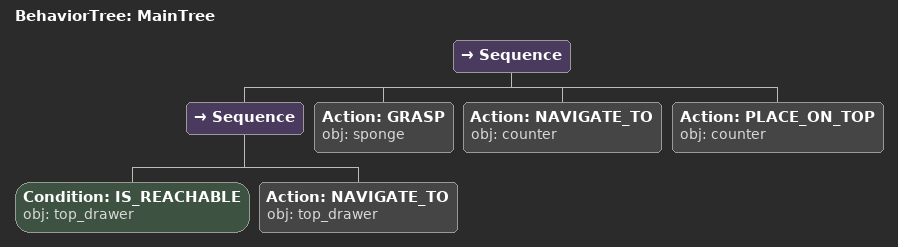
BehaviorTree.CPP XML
<root main_tree_to_execute="MainTree">
  <BehaviorTree ID="MainTree">
    <Sequence>
      <Sequence>
        <!-- Check top_drawer is reachable before NAVIGATE_TO -->
        <Condition ID="IS_REACHABLE" obj="top_drawer" />
        <!-- Navigate to top_drawer -->
        <Action ID="NAVIGATE_TO" obj="top_drawer" />
      </Sequence>
      <!-- Grasp sponge -->
      <Action ID="GRASP" obj="sponge" />
      <!-- Navigate to counter -->
      <Action ID="NAVIGATE_TO" obj="counter" />
      <!-- Place on counter -->
      <Action ID="PLACE_ON_TOP" obj="counter" />
    </Sequence>
  </BehaviorTree>
</root>
